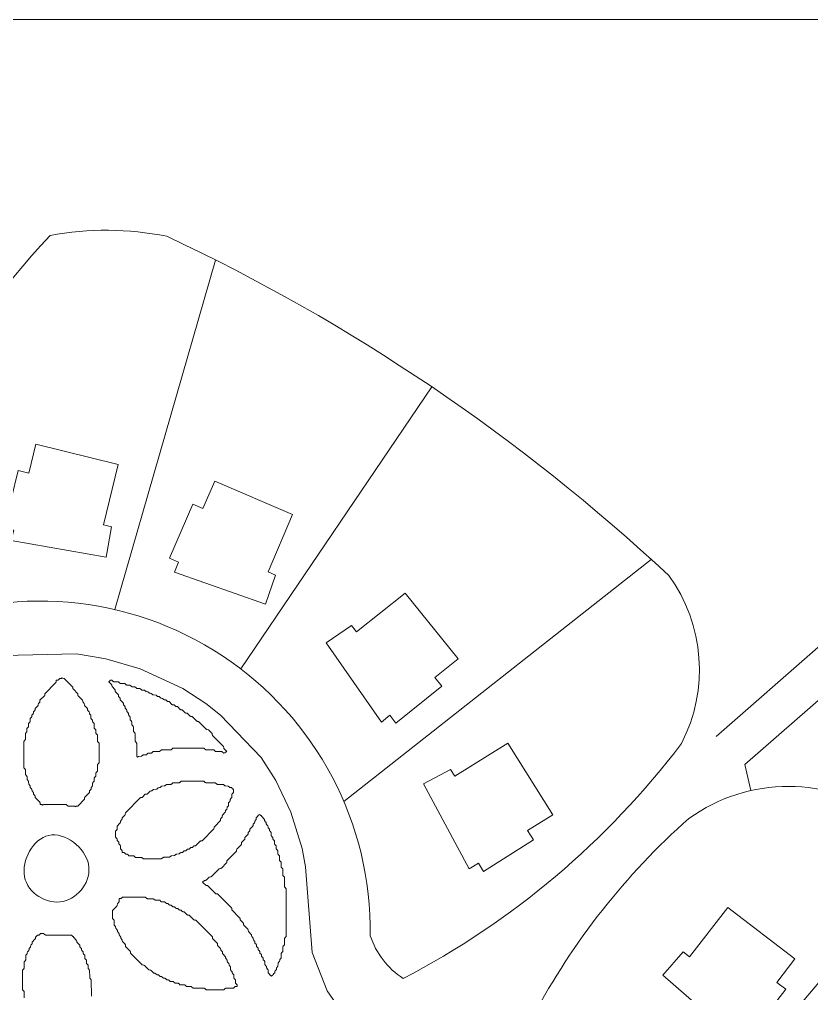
# Model space of a CAD drawing. Header units: inches. Extents: x 36 to 79.4, y 17.3 to 55.9.
# Drawn here: x 51.96 to 64.8, y 40.11 to 55.9 of the extents above; entities that cross this region are included whole.
import ezdxf

# ---------------------------------------------------------------- set-up
doc = ezdxf.new("R2010")
doc.units = ezdxf.units.IN
for name, color, linetype, lineweight in [('01_ORIGINAL_CAD', 7, 'Continuous', 20), ('02_APPROVED_PDF_OUTLINES', 7, 'Continuous', 15), ('04_APPROVED_PERIMETER', 7, 'Continuous', 15)]:
    doc.layers.add(name, color=color, linetype=linetype, lineweight=lineweight)

msp = doc.modelspace()

# ---------------------------------------------------------------- linework, layer by layer
at = {"layer": '01_ORIGINAL_CAD'}
msp.add_line((36.248, 55.9), (71.442, 55.9), dxfattribs=at)
for points in [[(55.143, 52), (53.51, 46.333)], [(63.257, 44.272), (68.329, 48.719), (68.329, 49.231), (68.73, 49.6), (69.33, 49.6), (71.442, 51.512), (71.442, 50.696), (69.711, 49.177), (69.725, 48.651), (69.304, 48.218), (68.761, 48.218), (63.72, 43.82), (63.817, 43.397)], [(55.552, 45.371), (58.647, 49.945)], [(62.206, 47.145), (57.223, 43.22)], [(66.604, 42.276), (62.941, 37.945)]]:
    msp.add_lwpolyline(points, dxfattribs=at)
for points in [[(53.327, 47.704), (53.561, 48.687), (52.231, 49.012), (52.116, 48.544), (51.942, 48.586), (51.715, 47.658), (51.87, 47.62), (51.829, 47.45), (53.37, 47.181), (53.455, 47.672)], [(55.995, 46.944), (56.387, 47.876), (55.128, 48.415), (54.938, 47.972), (54.774, 48.042), (54.397, 47.164), (54.544, 47.101), (54.475, 46.94), (55.951, 46.422), (56.116, 46.892)], [(57.426, 45.973), (58.218, 46.601), (59.075, 45.534), (58.699, 45.232), (58.811, 45.092), (58.066, 44.493), (57.966, 44.618), (57.83, 44.508), (56.934, 45.791), (57.343, 46.076)], [(59.019, 43.63), (59.878, 44.165), (60.608, 43.006), (60.2, 42.749), (60.296, 42.598), (59.487, 42.088), (59.402, 42.222), (59.254, 42.129), (58.511, 43.505), (58.949, 43.742)], [(62.827, 40.702), (63.445, 41.502), (64.534, 40.672), (64.241, 40.288), (64.384, 40.18), (63.804, 39.42), (63.677, 39.516), (63.571, 39.377), (62.394, 40.407), (62.722, 40.782)]]:
    msp.add_lwpolyline(points, close=True, dxfattribs=at)
for points in [[(50.14, 46.014, -0.546754), (57.65, 41.045, 0.171391), (58.184, 40.351, 0.171391)], [(60.29, 39.74, -0.089338), (62.813, 42.944, -0.322066), (66.051, 42.944, -0.030946), (69.111, 38.833, -0.044664), (70.78, 33.554, -0.301674), (68.967, 31.144, -0.082145), (65.591, 31.078)]]:
    msp.add_lwpolyline(points, format="xyb", dxfattribs=at)
for centre, radius, start, end in [((53.373, 47.535), 4.948, 78.6004, 100.6499), ((61.436, 43.951), 12.326, 136.7478, 169.6154), ((40.939, 23.771), 31.601, 47.0054, 64.8874), ((60.387, 45.356), 2.599, 332.6099, 36.0186), ((51.961, 52.291), 13.465, 297.5281, 322.8549)]:
    msp.add_arc(centre, radius, start, end, dxfattribs=at)
at = {"layer": '02_APPROVED_PDF_OUTLINES'}
for points in [[(52.654, 45.225), (52.655, 45.224), (52.658, 45.222), (52.66, 45.22), (52.663, 45.219), (52.667, 45.219), (52.689, 45.215), (52.828, 45.076), (52.83, 45.056), (52.83, 45.052), (52.831, 45.049), (52.833, 45.046), (52.834, 45.043), (52.837, 45.04), (52.908, 44.968), (52.911, 44.945), (52.912, 44.942), (52.913, 44.939), (52.915, 44.936), (52.916, 44.933), (52.918, 44.931), (52.987, 44.861), (52.988, 44.845), (52.988, 44.841), (52.989, 44.838), (52.991, 44.835), (52.992, 44.831), (52.995, 44.829), (53.014, 44.808), (53.016, 44.787), (53.016, 44.784), (53.017, 44.781), (53.019, 44.778), (53.021, 44.775), (53.023, 44.772), (53.067, 44.727), (53.068, 44.711), (53.068, 44.707), (53.069, 44.704), (53.07, 44.7), (53.072, 44.697), (53.074, 44.695), (53.094, 44.674), (53.096, 44.653), (53.096, 44.65), (53.097, 44.647), (53.099, 44.643), (53.101, 44.641), (53.103, 44.638), (53.12, 44.62), (53.121, 44.577), (53.121, 44.574), (53.122, 44.571), (53.123, 44.568), (53.124, 44.565), (53.126, 44.563), (53.128, 44.56), (53.147, 44.539), (53.149, 44.519), (53.15, 44.516), (53.151, 44.512), (53.152, 44.509), (53.154, 44.506), (53.156, 44.504), (53.173, 44.486), (53.174, 44.419), (53.174, 44.416), (53.175, 44.412), (53.176, 44.409), (53.178, 44.406), (53.18, 44.403), (53.2, 44.38), (53.201, 44.335), (53.201, 44.332), (53.202, 44.329), (53.203, 44.327), (53.204, 44.324), (53.206, 44.321), (53.208, 44.319), (53.227, 44.299), (53.227, 44.205), (53.227, 44.201), (53.228, 44.197), (53.229, 44.194), (53.231, 44.191), (53.233, 44.188), (53.253, 44.165), (53.254, 43.847), (53.234, 43.824), (53.232, 43.821), (53.23, 43.818), (53.229, 43.815), (53.228, 43.811), (53.228, 43.808), (53.228, 43.714), (53.209, 43.693), (53.207, 43.691), (53.206, 43.689), (53.204, 43.686), (53.203, 43.683), (53.203, 43.68), (53.202, 43.677), (53.202, 43.633), (53.183, 43.613), (53.181, 43.611), (53.179, 43.608), (53.178, 43.605), (53.177, 43.602), (53.176, 43.599), (53.176, 43.596), (53.175, 43.552), (53.155, 43.529), (53.153, 43.526), (53.151, 43.523), (53.15, 43.52), (53.149, 43.516), (53.149, 43.513), (53.149, 43.472), (53.132, 43.455), (53.129, 43.452), (53.128, 43.449), (53.126, 43.446), (53.125, 43.443), (53.125, 43.439), (53.123, 43.419), (53.103, 43.398), (53.101, 43.395), (53.099, 43.392), (53.098, 43.389), (53.097, 43.386), (53.097, 43.382), (53.096, 43.365), (53.026, 43.294), (53.024, 43.291), (53.022, 43.288), (53.02, 43.285), (53.019, 43.282), (53.019, 43.278), (53.017, 43.258), (52.907, 43.146), (52.89, 43.146), (52.887, 43.145), (52.883, 43.144), (52.88, 43.143), (52.877, 43.141), (52.874, 43.139), (52.87, 43.135), (52.863, 43.141), (52.861, 43.143), (52.857, 43.144), (52.854, 43.145), (52.851, 43.146), (52.847, 43.147), (52.753, 43.147), (52.727, 43.168), (52.724, 43.17), (52.721, 43.171), (52.718, 43.173), (52.715, 43.173), (52.711, 43.174), (52.366, 43.173), (52.363, 43.173), (52.36, 43.172), (52.357, 43.171), (52.354, 43.17), (52.351, 43.168), (52.341, 43.161), (52.336, 43.165), (52.333, 43.168), (52.33, 43.169), (52.327, 43.171), (52.324, 43.172), (52.32, 43.172), (52.304, 43.173), (52.299, 43.177), (52.297, 43.197), (52.297, 43.201), (52.296, 43.204), (52.294, 43.207), (52.293, 43.21), (52.29, 43.213), (52.22, 43.284), (52.219, 43.301), (52.219, 43.305), (52.218, 43.308), (52.216, 43.311), (52.215, 43.314), (52.212, 43.317), (52.193, 43.338), (52.192, 43.355), (52.192, 43.358), (52.191, 43.362), (52.19, 43.365), (52.188, 43.368), (52.186, 43.371), (52.167, 43.391), (52.166, 43.408), (52.165, 43.412), (52.164, 43.415), (52.163, 43.419), (52.161, 43.422), (52.159, 43.424), (52.139, 43.445), (52.138, 43.466), (52.137, 43.469), (52.136, 43.472), (52.135, 43.475), (52.133, 43.478), (52.131, 43.481), (52.113, 43.499), (52.112, 43.542), (52.112, 43.545), (52.112, 43.548), (52.111, 43.551), (52.109, 43.554), (52.108, 43.556), (52.106, 43.558), (52.087, 43.579), (52.086, 43.622), (52.085, 43.625), (52.085, 43.628), (52.084, 43.631), (52.083, 43.634), (52.081, 43.637), (52.079, 43.639), (52.06, 43.659), (52.06, 43.727), (52.06, 43.73), (52.059, 43.734), (52.058, 43.737), (52.056, 43.74), (52.054, 43.743), (52.034, 43.766), (52.033, 44.191), (52.053, 44.214), (52.055, 44.217), (52.057, 44.22), (52.058, 44.224), (52.059, 44.227), (52.059, 44.231), (52.059, 44.325), (52.078, 44.345), (52.08, 44.347), (52.081, 44.35), (52.083, 44.353), (52.083, 44.356), (52.084, 44.358), (52.084, 44.362), (52.085, 44.405), (52.104, 44.426), (52.106, 44.428), (52.108, 44.43), (52.109, 44.433), (52.11, 44.436), (52.11, 44.439), (52.111, 44.442), (52.112, 44.486), (52.132, 44.509), (52.134, 44.512), (52.136, 44.515), (52.137, 44.519), (52.138, 44.522), (52.138, 44.526), (52.138, 44.566), (52.155, 44.584), (52.157, 44.586), (52.159, 44.589), (52.161, 44.592), (52.162, 44.596), (52.162, 44.599), (52.164, 44.619), (52.183, 44.64), (52.185, 44.643), (52.187, 44.646), (52.189, 44.649), (52.19, 44.653), (52.19, 44.656), (52.191, 44.673), (52.21, 44.694), (52.212, 44.697), (52.214, 44.7), (52.215, 44.703), (52.216, 44.706), (52.216, 44.71), (52.217, 44.727), (52.261, 44.772), (52.263, 44.774), (52.265, 44.777), (52.266, 44.78), (52.267, 44.783), (52.268, 44.787), (52.27, 44.807), (52.289, 44.828), (52.291, 44.831), (52.293, 44.834), (52.294, 44.837), (52.295, 44.841), (52.296, 44.844), (52.296, 44.861), (52.367, 44.933), (52.369, 44.935), (52.371, 44.938), (52.372, 44.941), (52.373, 44.945), (52.374, 44.948), (52.375, 44.968), (52.55, 45.145), (52.552, 45.148), (52.554, 45.15), (52.555, 45.153), (52.557, 45.156), (52.557, 45.159), (52.56, 45.182), (52.565, 45.187), (52.582, 45.188), (52.585, 45.189), (52.589, 45.189), (52.592, 45.191), (52.595, 45.193), (52.598, 45.195), (52.618, 45.214), (52.635, 45.215), (52.638, 45.215), (52.642, 45.216), (52.645, 45.218), (52.648, 45.22), (52.651, 45.222)], [(53.411, 45.164), (53.412, 45.164), (53.416, 45.165), (53.418, 45.167), (53.421, 45.168), (53.424, 45.171), (53.441, 45.188), (53.461, 45.188), (53.484, 45.167), (53.487, 45.166), (53.489, 45.164), (53.492, 45.163), (53.495, 45.162), (53.498, 45.161), (53.501, 45.161), (53.568, 45.161), (53.591, 45.141), (53.593, 45.139), (53.595, 45.137), (53.598, 45.136), (53.601, 45.135), (53.604, 45.135), (53.607, 45.134), (53.673, 45.134), (53.693, 45.115), (53.696, 45.113), (53.698, 45.112), (53.701, 45.11), (53.704, 45.109), (53.707, 45.109), (53.71, 45.108), (53.753, 45.108), (53.773, 45.089), (53.775, 45.087), (53.778, 45.085), (53.781, 45.084), (53.784, 45.083), (53.787, 45.082), (53.79, 45.082), (53.833, 45.081), (53.853, 45.062), (53.855, 45.06), (53.858, 45.058), (53.86, 45.057), (53.863, 45.056), (53.866, 45.055), (53.869, 45.055), (53.913, 45.054), (53.936, 45.034), (53.938, 45.032), (53.941, 45.03), (53.943, 45.029), (53.946, 45.028), (53.949, 45.027), (53.952, 45.027), (53.992, 45.027), (54.009, 45.01), (54.012, 45.008), (54.015, 45.006), (54.018, 45.004), (54.021, 45.003), (54.024, 45.003), (54.044, 45.001), (54.065, 44.981), (54.068, 44.979), (54.071, 44.977), (54.074, 44.976), (54.078, 44.975), (54.081, 44.975), (54.098, 44.974), (54.118, 44.955), (54.121, 44.953), (54.123, 44.951), (54.126, 44.95), (54.129, 44.949), (54.132, 44.948), (54.135, 44.948), (54.178, 44.947), (54.195, 44.93), (54.198, 44.927), (54.201, 44.925), (54.204, 44.924), (54.207, 44.923), (54.21, 44.922), (54.23, 44.921), (54.251, 44.901), (54.254, 44.899), (54.257, 44.897), (54.26, 44.895), (54.264, 44.895), (54.267, 44.894), (54.284, 44.893), (54.304, 44.874), (54.307, 44.872), (54.31, 44.87), (54.313, 44.869), (54.317, 44.868), (54.32, 44.867), (54.337, 44.867), (54.357, 44.847), (54.36, 44.845), (54.363, 44.843), (54.367, 44.842), (54.37, 44.841), (54.374, 44.841), (54.39, 44.84), (54.434, 44.796), (54.437, 44.793), (54.44, 44.791), (54.443, 44.79), (54.446, 44.789), (54.45, 44.788), (54.47, 44.787), (54.49, 44.767), (54.493, 44.765), (54.496, 44.763), (54.499, 44.761), (54.503, 44.761), (54.506, 44.76), (54.523, 44.759), (54.567, 44.715), (54.57, 44.713), (54.572, 44.711), (54.576, 44.71), (54.579, 44.709), (54.582, 44.708), (54.602, 44.706), (54.649, 44.66), (54.652, 44.658), (54.654, 44.656), (54.657, 44.655), (54.66, 44.654), (54.663, 44.653), (54.666, 44.653), (54.682, 44.652), (54.726, 44.608), (54.729, 44.606), (54.732, 44.604), (54.735, 44.602), (54.738, 44.601), (54.742, 44.601), (54.761, 44.599), (54.833, 44.528), (54.835, 44.525), (54.838, 44.523), (54.841, 44.522), (54.845, 44.521), (54.848, 44.52), (54.868, 44.519), (54.992, 44.394), (54.995, 44.391), (54.998, 44.389), (55.001, 44.388), (55.004, 44.387), (55.008, 44.386), (55.027, 44.385), (55.086, 44.325), (55.089, 44.302), (55.09, 44.299), (55.091, 44.296), (55.092, 44.293), (55.094, 44.291), (55.096, 44.288), (55.272, 44.111), (55.274, 44.091), (55.274, 44.088), (55.275, 44.085), (55.277, 44.081), (55.278, 44.079), (55.281, 44.076), (55.324, 44.032), (55.324, 44.031), (55.323, 44.031), (55.32, 44.03), (55.317, 44.028), (55.314, 44.027), (55.312, 44.025), (55.295, 44.008), (55.274, 44.007), (55.251, 44.028), (55.249, 44.03), (55.246, 44.031), (55.243, 44.032), (55.24, 44.033), (55.237, 44.034), (55.234, 44.034), (55.141, 44.034), (55.118, 44.054), (55.116, 44.056), (55.113, 44.058), (55.111, 44.059), (55.108, 44.06), (55.105, 44.061), (55.102, 44.061), (54.982, 44.061), (54.959, 44.081), (54.957, 44.083), (54.954, 44.085), (54.951, 44.086), (54.948, 44.087), (54.945, 44.087), (54.942, 44.087), (54.462, 44.087), (54.458, 44.087), (54.455, 44.086), (54.452, 44.085), (54.449, 44.084), (54.446, 44.082), (54.42, 44.061), (54.276, 44.06), (54.272, 44.06), (54.269, 44.059), (54.266, 44.058), (54.263, 44.057), (54.26, 44.055), (54.234, 44.034), (54.14, 44.033), (54.137, 44.033), (54.134, 44.032), (54.131, 44.032), (54.129, 44.03), (54.126, 44.029), (54.124, 44.027), (54.101, 44.006), (54.057, 44.005), (54.054, 44.005), (54.051, 44.005), (54.048, 44.004), (54.045, 44.002), (54.043, 44.001), (54.041, 43.999), (54.021, 43.979), (53.978, 43.979), (53.975, 43.978), (53.972, 43.978), (53.969, 43.977), (53.966, 43.975), (53.963, 43.974), (53.961, 43.972), (53.941, 43.953), (53.901, 43.952), (53.898, 43.952), (53.894, 43.951), (53.891, 43.95), (53.888, 43.949), (53.885, 43.946), (53.879, 43.941), (53.874, 43.945), (53.871, 43.947), (53.869, 43.949), (53.865, 43.95), (53.865, 43.95), (53.864, 44.157), (53.864, 44.161), (53.863, 44.164), (53.862, 44.168), (53.86, 44.171), (53.858, 44.174), (53.838, 44.197), (53.837, 44.318), (53.837, 44.322), (53.836, 44.325), (53.835, 44.329), (53.833, 44.332), (53.831, 44.335), (53.811, 44.358), (53.81, 44.426), (53.81, 44.429), (53.809, 44.433), (53.808, 44.436), (53.806, 44.439), (53.804, 44.442), (53.784, 44.465), (53.783, 44.509), (53.783, 44.512), (53.782, 44.515), (53.781, 44.518), (53.78, 44.521), (53.778, 44.524), (53.776, 44.526), (53.757, 44.546), (53.756, 44.59), (53.756, 44.593), (53.755, 44.596), (53.754, 44.599), (53.753, 44.602), (53.751, 44.604), (53.749, 44.606), (53.73, 44.627), (53.73, 44.644), (53.729, 44.648), (53.728, 44.651), (53.727, 44.654), (53.725, 44.657), (53.723, 44.66), (53.704, 44.681), (53.703, 44.698), (53.702, 44.701), (53.702, 44.705), (53.7, 44.708), (53.698, 44.711), (53.696, 44.714), (53.677, 44.734), (53.676, 44.751), (53.676, 44.755), (53.675, 44.758), (53.674, 44.762), (53.672, 44.765), (53.67, 44.767), (53.65, 44.788), (53.648, 44.809), (53.648, 44.812), (53.647, 44.815), (53.645, 44.819), (53.643, 44.822), (53.641, 44.824), (53.597, 44.869), (53.596, 44.886), (53.596, 44.889), (53.595, 44.893), (53.594, 44.896), (53.592, 44.899), (53.59, 44.902), (53.57, 44.923), (53.568, 44.943), (53.568, 44.946), (53.567, 44.95), (53.565, 44.953), (53.563, 44.956), (53.561, 44.958), (53.517, 45.003), (53.515, 45.023), (53.514, 45.027), (53.513, 45.03), (53.512, 45.033), (53.51, 45.036), (53.508, 45.039), (53.464, 45.084), (53.462, 45.104), (53.461, 45.107), (53.46, 45.111), (53.459, 45.114), (53.457, 45.117), (53.455, 45.119), (53.411, 45.163)], [(54.584, 43.551), (54.951, 43.551), (54.974, 43.531), (54.976, 43.529), (54.979, 43.528), (54.982, 43.527), (54.984, 43.526), (54.987, 43.525), (54.99, 43.525), (55.137, 43.525), (55.16, 43.505), (55.162, 43.503), (55.165, 43.501), (55.167, 43.5), (55.17, 43.499), (55.173, 43.498), (55.176, 43.498), (55.269, 43.498), (55.289, 43.479), (55.291, 43.477), (55.294, 43.476), (55.297, 43.474), (55.3, 43.473), (55.303, 43.473), (55.306, 43.472), (55.348, 43.471), (55.366, 43.454), (55.368, 43.452), (55.371, 43.45), (55.374, 43.449), (55.378, 43.448), (55.381, 43.447), (55.401, 43.445), (55.419, 43.427), (55.421, 43.425), (55.424, 43.424), (55.427, 43.422), (55.43, 43.421), (55.431, 43.421), (55.432, 43.366), (55.413, 43.346), (55.411, 43.344), (55.409, 43.341), (55.408, 43.339), (55.407, 43.336), (55.406, 43.333), (55.406, 43.33), (55.405, 43.286), (55.388, 43.269), (55.386, 43.266), (55.384, 43.263), (55.383, 43.26), (55.382, 43.257), (55.381, 43.253), (55.38, 43.233), (55.36, 43.212), (55.358, 43.21), (55.357, 43.207), (55.355, 43.204), (55.354, 43.201), (55.354, 43.198), (55.353, 43.195), (55.353, 43.152), (55.335, 43.134), (55.333, 43.132), (55.331, 43.129), (55.33, 43.126), (55.329, 43.122), (55.328, 43.119), (55.327, 43.099), (55.307, 43.078), (55.305, 43.075), (55.303, 43.072), (55.302, 43.069), (55.301, 43.065), (55.301, 43.062), (55.3, 43.045), (55.256, 43), (55.254, 42.998), (55.252, 42.995), (55.251, 42.991), (55.25, 42.988), (55.249, 42.985), (55.247, 42.964), (55.228, 42.943), (55.226, 42.941), (55.224, 42.938), (55.222, 42.934), (55.222, 42.931), (55.221, 42.927), (55.221, 42.911), (55.124, 42.812), (55.122, 42.81), (55.12, 42.807), (55.118, 42.804), (55.117, 42.8), (55.117, 42.797), (55.115, 42.777), (54.925, 42.584), (54.905, 42.582), (54.902, 42.581), (54.898, 42.58), (54.895, 42.579), (54.892, 42.577), (54.89, 42.575), (54.819, 42.504), (54.803, 42.503), (54.799, 42.502), (54.796, 42.502), (54.792, 42.5), (54.789, 42.498), (54.787, 42.496), (54.766, 42.477), (54.75, 42.476), (54.746, 42.476), (54.743, 42.475), (54.739, 42.473), (54.736, 42.471), (54.734, 42.469), (54.713, 42.45), (54.697, 42.449), (54.693, 42.449), (54.69, 42.448), (54.686, 42.446), (54.683, 42.445), (54.681, 42.442), (54.66, 42.423), (54.644, 42.422), (54.64, 42.422), (54.637, 42.421), (54.633, 42.42), (54.63, 42.418), (54.628, 42.415), (54.607, 42.396), (54.587, 42.394), (54.583, 42.393), (54.58, 42.392), (54.577, 42.391), (54.574, 42.389), (54.571, 42.387), (54.554, 42.37), (54.515, 42.369), (54.512, 42.369), (54.509, 42.369), (54.506, 42.368), (54.503, 42.366), (54.501, 42.365), (54.498, 42.363), (54.475, 42.343), (54.432, 42.342), (54.429, 42.341), (54.426, 42.341), (54.423, 42.34), (54.42, 42.338), (54.418, 42.337), (54.415, 42.335), (54.396, 42.316), (54.303, 42.316), (54.3, 42.315), (54.297, 42.315), (54.294, 42.314), (54.291, 42.313), (54.288, 42.311), (54.286, 42.309), (54.263, 42.289), (53.976, 42.289), (53.954, 42.309), (53.951, 42.311), (53.949, 42.312), (53.946, 42.314), (53.943, 42.315), (53.94, 42.315), (53.937, 42.315), (53.844, 42.315), (53.821, 42.336), (53.818, 42.338), (53.816, 42.339), (53.813, 42.34), (53.81, 42.341), (53.807, 42.342), (53.804, 42.342), (53.738, 42.342), (53.721, 42.359), (53.718, 42.362), (53.716, 42.363), (53.712, 42.365), (53.709, 42.366), (53.706, 42.366), (53.686, 42.368), (53.665, 42.388), (53.662, 42.39), (53.659, 42.392), (53.656, 42.393), (53.652, 42.394), (53.649, 42.395), (53.633, 42.395), (53.628, 42.4), (53.626, 42.42), (53.626, 42.423), (53.625, 42.427), (53.623, 42.43), (53.621, 42.433), (53.619, 42.435), (53.602, 42.453), (53.601, 42.496), (53.601, 42.499), (53.6, 42.502), (53.599, 42.505), (53.598, 42.508), (53.596, 42.51), (53.594, 42.513), (53.575, 42.533), (53.574, 42.551), (53.574, 42.554), (53.573, 42.557), (53.572, 42.561), (53.57, 42.564), (53.568, 42.566), (53.548, 42.587), (53.546, 42.608), (53.546, 42.611), (53.545, 42.614), (53.543, 42.618), (53.541, 42.62), (53.539, 42.623), (53.522, 42.641), (53.522, 42.742), (53.541, 42.763), (53.543, 42.765), (53.544, 42.767), (53.545, 42.77), (53.546, 42.773), (53.547, 42.776), (53.547, 42.779), (53.548, 42.822), (53.592, 42.867), (53.594, 42.869), (53.596, 42.872), (53.597, 42.876), (53.598, 42.879), (53.599, 42.882), (53.6, 42.903), (53.62, 42.924), (53.622, 42.926), (53.624, 42.929), (53.625, 42.933), (53.626, 42.936), (53.627, 42.94), (53.627, 42.956), (53.671, 43.001), (53.673, 43.004), (53.675, 43.007), (53.677, 43.01), (53.678, 43.013), (53.678, 43.017), (53.68, 43.036), (53.923, 43.283), (53.943, 43.285), (53.946, 43.286), (53.95, 43.287), (53.953, 43.288), (53.956, 43.29), (53.958, 43.292), (54.003, 43.337), (54.022, 43.339), (54.026, 43.339), (54.029, 43.34), (54.032, 43.342), (54.035, 43.344), (54.038, 43.346), (54.082, 43.39), (54.098, 43.391), (54.102, 43.391), (54.105, 43.392), (54.108, 43.394), (54.111, 43.396), (54.114, 43.398), (54.134, 43.417), (54.177, 43.418), (54.18, 43.418), (54.183, 43.419), (54.186, 43.42), (54.189, 43.421), (54.191, 43.423), (54.194, 43.425), (54.214, 43.444), (54.234, 43.446), (54.238, 43.447), (54.241, 43.448), (54.244, 43.449), (54.247, 43.451), (54.25, 43.453), (54.267, 43.471), (54.31, 43.472), (54.313, 43.472), (54.316, 43.473), (54.319, 43.474), (54.321, 43.475), (54.324, 43.477), (54.326, 43.479), (54.346, 43.497), (54.413, 43.498), (54.416, 43.498), (54.419, 43.498), (54.421, 43.499), (54.424, 43.501), (54.427, 43.502), (54.429, 43.504), (54.452, 43.524), (54.545, 43.525), (54.548, 43.525), (54.551, 43.525), (54.554, 43.526), (54.557, 43.528), (54.559, 43.529), (54.562, 43.531)], [(54.93, 41.911), (54.93, 41.911), (54.961, 41.942), (54.977, 41.942), (54.98, 41.943), (54.983, 41.943), (54.986, 41.944), (54.988, 41.946), (54.991, 41.947), (54.993, 41.949), (55.04, 41.996), (55.06, 41.998), (55.064, 41.998), (55.067, 41.999), (55.07, 42.001), (55.073, 42.003), (55.076, 42.005), (55.2, 42.131), (55.223, 42.134), (55.226, 42.135), (55.229, 42.136), (55.232, 42.137), (55.235, 42.139), (55.237, 42.141), (55.318, 42.224), (55.321, 42.227), (55.322, 42.23), (55.324, 42.233), (55.325, 42.236), (55.325, 42.239), (55.327, 42.259), (55.475, 42.41), (55.477, 42.412), (55.479, 42.415), (55.481, 42.418), (55.482, 42.421), (55.482, 42.424), (55.485, 42.447), (55.557, 42.519), (55.559, 42.522), (55.561, 42.525), (55.562, 42.528), (55.563, 42.531), (55.564, 42.535), (55.565, 42.555), (55.611, 42.603), (55.613, 42.605), (55.615, 42.608), (55.616, 42.61), (55.617, 42.613), (55.618, 42.616), (55.618, 42.619), (55.619, 42.636), (55.662, 42.681), (55.665, 42.683), (55.667, 42.686), (55.668, 42.689), (55.669, 42.693), (55.67, 42.696), (55.671, 42.716), (55.691, 42.737), (55.693, 42.74), (55.695, 42.743), (55.696, 42.746), (55.697, 42.75), (55.697, 42.753), (55.698, 42.77), (55.742, 42.815), (55.744, 42.817), (55.746, 42.82), (55.747, 42.823), (55.748, 42.827), (55.749, 42.83), (55.751, 42.851), (55.77, 42.872), (55.772, 42.874), (55.774, 42.877), (55.776, 42.881), (55.776, 42.884), (55.777, 42.888), (55.777, 42.904), (55.795, 42.922), (55.797, 42.925), (55.799, 42.928), (55.8, 42.931), (55.801, 42.934), (55.802, 42.938), (55.803, 42.958), (55.821, 42.976), (55.823, 42.978), (55.825, 42.981), (55.827, 42.984), (55.828, 42.987), (55.828, 42.99), (55.828, 42.99), (55.832, 42.991), (55.835, 42.993), (55.838, 42.994), (55.84, 42.997), (55.857, 43.012), (55.871, 42.998), (55.873, 42.996), (55.876, 42.994), (55.879, 42.993), (55.882, 42.992), (55.885, 42.991), (55.886, 42.991), (55.886, 42.99), (55.887, 42.987), (55.888, 42.984), (55.889, 42.981), (55.891, 42.978), (55.893, 42.976), (55.937, 42.931), (55.938, 42.914), (55.938, 42.911), (55.939, 42.908), (55.941, 42.904), (55.942, 42.901), (55.945, 42.898), (55.964, 42.878), (55.965, 42.861), (55.965, 42.857), (55.966, 42.854), (55.967, 42.851), (55.969, 42.848), (55.971, 42.845), (55.991, 42.824), (55.993, 42.803), (55.993, 42.8), (55.994, 42.797), (55.996, 42.794), (55.997, 42.791), (56, 42.788), (56.017, 42.77), (56.018, 42.753), (56.018, 42.75), (56.019, 42.747), (56.021, 42.743), (56.022, 42.74), (56.025, 42.737), (56.044, 42.717), (56.045, 42.673), (56.045, 42.67), (56.045, 42.667), (56.046, 42.665), (56.048, 42.662), (56.049, 42.659), (56.051, 42.657), (56.071, 42.636), (56.073, 42.616), (56.073, 42.612), (56.074, 42.609), (56.076, 42.606), (56.077, 42.603), (56.08, 42.6), (56.097, 42.583), (56.098, 42.539), (56.098, 42.536), (56.099, 42.533), (56.1, 42.53), (56.101, 42.528), (56.103, 42.525), (56.105, 42.523), (56.123, 42.503), (56.124, 42.462), (56.124, 42.458), (56.125, 42.455), (56.126, 42.452), (56.128, 42.449), (56.13, 42.446), (56.15, 42.422), (56.151, 42.378), (56.152, 42.375), (56.152, 42.372), (56.153, 42.369), (56.154, 42.367), (56.156, 42.364), (56.158, 42.362), (56.177, 42.342), (56.177, 42.274), (56.177, 42.271), (56.178, 42.267), (56.18, 42.264), (56.181, 42.261), (56.183, 42.258), (56.204, 42.235), (56.204, 42.167), (56.204, 42.163), (56.205, 42.16), (56.206, 42.157), (56.208, 42.153), (56.21, 42.151), (56.23, 42.127), (56.231, 42.033), (56.231, 42.029), (56.232, 42.026), (56.233, 42.022), (56.235, 42.019), (56.237, 42.016), (56.257, 41.993), (56.258, 41.845), (56.258, 41.841), (56.259, 41.838), (56.26, 41.834), (56.262, 41.831), (56.264, 41.829), (56.284, 41.805), (56.285, 41.031), (56.265, 41.008), (56.263, 41.005), (56.262, 41.002), (56.26, 40.999), (56.26, 40.995), (56.259, 40.992), (56.259, 40.897), (56.239, 40.874), (56.237, 40.871), (56.235, 40.868), (56.234, 40.865), (56.233, 40.861), (56.233, 40.858), (56.233, 40.79), (56.213, 40.767), (56.211, 40.764), (56.209, 40.761), (56.208, 40.757), (56.207, 40.754), (56.207, 40.75), (56.207, 40.683), (56.19, 40.666), (56.187, 40.663), (56.186, 40.66), (56.184, 40.657), (56.183, 40.654), (56.183, 40.65), (56.181, 40.63), (56.161, 40.609), (56.159, 40.607), (56.158, 40.604), (56.157, 40.601), (56.156, 40.598), (56.155, 40.596), (56.155, 40.592), (56.154, 40.549), (56.137, 40.531), (56.135, 40.529), (56.133, 40.526), (56.131, 40.523), (56.13, 40.52), (56.13, 40.516), (56.128, 40.496), (56.109, 40.475), (56.106, 40.472), (56.105, 40.469), (56.103, 40.466), (56.102, 40.462), (56.102, 40.459), (56.101, 40.442), (56.084, 40.424), (56.082, 40.422), (56.08, 40.419), (56.079, 40.416), (56.078, 40.413), (56.077, 40.41), (56.077, 40.409), (56.076, 40.409), (56.073, 40.408), (56.07, 40.407), (56.067, 40.406), (56.064, 40.404), (56.062, 40.402), (56.048, 40.388), (56.031, 40.403), (56.028, 40.406), (56.026, 40.407), (56.022, 40.409), (56.019, 40.41), (56.019, 40.41), (56.018, 40.413), (56.017, 40.416), (56.016, 40.419), (56.014, 40.422), (56.012, 40.424), (55.995, 40.442), (55.995, 40.482), (55.994, 40.485), (55.994, 40.489), (55.992, 40.492), (55.991, 40.495), (55.988, 40.498), (55.967, 40.522), (55.966, 40.543), (55.965, 40.546), (55.964, 40.55), (55.963, 40.553), (55.961, 40.556), (55.959, 40.558), (55.941, 40.576), (55.94, 40.619), (55.94, 40.622), (55.94, 40.625), (55.939, 40.628), (55.937, 40.631), (55.936, 40.633), (55.934, 40.636), (55.914, 40.656), (55.914, 40.673), (55.913, 40.677), (55.912, 40.68), (55.911, 40.684), (55.909, 40.687), (55.907, 40.689), (55.888, 40.71), (55.887, 40.727), (55.887, 40.731), (55.886, 40.734), (55.884, 40.737), (55.883, 40.74), (55.88, 40.743), (55.861, 40.764), (55.86, 40.781), (55.86, 40.784), (55.859, 40.788), (55.858, 40.791), (55.856, 40.794), (55.854, 40.797), (55.835, 40.817), (55.834, 40.834), (55.833, 40.838), (55.832, 40.841), (55.831, 40.845), (55.829, 40.848), (55.827, 40.85), (55.807, 40.871), (55.806, 40.892), (55.805, 40.895), (55.804, 40.898), (55.803, 40.902), (55.801, 40.904), (55.799, 40.907), (55.781, 40.925), (55.78, 40.942), (55.78, 40.945), (55.779, 40.949), (55.778, 40.952), (55.776, 40.955), (55.774, 40.958), (55.755, 40.978), (55.754, 40.995), (55.753, 40.999), (55.753, 41.002), (55.751, 41.006), (55.749, 41.009), (55.747, 41.011), (55.728, 41.032), (55.727, 41.049), (55.727, 41.052), (55.726, 41.055), (55.725, 41.058), (55.724, 41.061), (55.722, 41.063), (55.72, 41.065), (55.674, 41.114), (55.671, 41.137), (55.67, 41.14), (55.669, 41.143), (55.667, 41.146), (55.666, 41.148), (55.664, 41.151), (55.595, 41.22), (55.594, 41.237), (55.594, 41.24), (55.593, 41.243), (55.592, 41.246), (55.591, 41.248), (55.589, 41.251), (55.587, 41.253), (55.541, 41.301), (55.539, 41.321), (55.539, 41.324), (55.538, 41.328), (55.536, 41.331), (55.535, 41.334), (55.532, 41.336), (55.408, 41.462), (55.404, 41.485), (55.404, 41.489), (55.403, 41.492), (55.401, 41.495), (55.4, 41.497), (55.397, 41.5), (55.185, 41.714), (55.182, 41.716), (55.18, 41.718), (55.177, 41.72), (55.174, 41.721), (55.17, 41.721), (55.148, 41.725), (55.023, 41.85), (55.02, 41.852), (55.017, 41.854), (55.014, 41.856), (55.011, 41.857), (55.007, 41.857), (54.988, 41.859), (54.943, 41.904), (54.941, 41.906), (54.938, 41.908), (54.935, 41.909), (54.932, 41.91)], [(53.633, 41.672), (53.999, 41.672), (54.022, 41.652), (54.024, 41.65), (54.027, 41.648), (54.03, 41.647), (54.032, 41.646), (54.035, 41.646), (54.038, 41.645), (54.132, 41.645), (54.155, 41.625), (54.157, 41.623), (54.16, 41.622), (54.162, 41.62), (54.165, 41.619), (54.168, 41.619), (54.171, 41.619), (54.238, 41.619), (54.257, 41.6), (54.26, 41.598), (54.262, 41.596), (54.265, 41.595), (54.268, 41.594), (54.271, 41.593), (54.274, 41.593), (54.317, 41.592), (54.334, 41.575), (54.337, 41.572), (54.34, 41.571), (54.343, 41.569), (54.346, 41.568), (54.35, 41.568), (54.369, 41.566), (54.39, 41.546), (54.393, 41.544), (54.396, 41.542), (54.399, 41.541), (54.403, 41.54), (54.406, 41.539), (54.423, 41.539), (54.443, 41.519), (54.446, 41.517), (54.449, 41.515), (54.453, 41.514), (54.456, 41.513), (54.46, 41.512), (54.476, 41.512), (54.494, 41.494), (54.496, 41.492), (54.499, 41.49), (54.502, 41.489), (54.506, 41.488), (54.509, 41.487), (54.529, 41.485), (54.55, 41.466), (54.552, 41.463), (54.555, 41.462), (54.559, 41.46), (54.562, 41.459), (54.566, 41.459), (54.583, 41.458), (54.603, 41.439), (54.606, 41.437), (54.609, 41.435), (54.612, 41.433), (54.615, 41.432), (54.619, 41.432), (54.635, 41.431), (54.679, 41.387), (54.682, 41.385), (54.685, 41.383), (54.688, 41.381), (54.691, 41.38), (54.695, 41.38), (54.715, 41.378), (54.786, 41.307), (54.788, 41.304), (54.791, 41.303), (54.794, 41.301), (54.798, 41.3), (54.801, 41.299), (54.821, 41.298), (55.092, 41.024), (55.094, 41.004), (55.094, 41.001), (55.095, 40.998), (55.097, 40.995), (55.098, 40.992), (55.101, 40.989), (55.172, 40.917), (55.173, 40.897), (55.174, 40.894), (55.175, 40.89), (55.176, 40.887), (55.178, 40.884), (55.181, 40.882), (55.224, 40.837), (55.225, 40.82), (55.226, 40.817), (55.227, 40.813), (55.228, 40.81), (55.23, 40.807), (55.232, 40.804), (55.252, 40.783), (55.253, 40.763), (55.254, 40.76), (55.255, 40.756), (55.256, 40.753), (55.258, 40.75), (55.26, 40.748), (55.304, 40.703), (55.305, 40.686), (55.306, 40.683), (55.306, 40.679), (55.308, 40.676), (55.31, 40.673), (55.312, 40.67), (55.331, 40.65), (55.332, 40.633), (55.332, 40.629), (55.333, 40.626), (55.334, 40.622), (55.336, 40.619), (55.338, 40.617), (55.358, 40.596), (55.36, 40.575), (55.36, 40.572), (55.361, 40.569), (55.363, 40.565), (55.365, 40.563), (55.367, 40.56), (55.384, 40.542), (55.385, 40.499), (55.385, 40.496), (55.386, 40.493), (55.387, 40.49), (55.388, 40.487), (55.39, 40.485), (55.392, 40.482), (55.411, 40.461), (55.413, 40.441), (55.414, 40.438), (55.415, 40.434), (55.416, 40.431), (55.418, 40.428), (55.42, 40.426), (55.437, 40.408), (55.438, 40.368), (55.438, 40.364), (55.439, 40.361), (55.44, 40.358), (55.442, 40.355), (55.444, 40.352), (55.464, 40.329), (55.464, 40.287), (55.465, 40.284), (55.465, 40.28), (55.467, 40.277), (55.468, 40.274), (55.47, 40.271), (55.491, 40.248), (55.491, 40.226), (55.487, 40.222), (55.467, 40.221), (55.464, 40.22), (55.46, 40.219), (55.457, 40.217), (55.454, 40.216), (55.452, 40.213), (55.435, 40.196), (55.315, 40.196), (55.312, 40.196), (55.309, 40.195), (55.307, 40.194), (55.304, 40.193), (55.301, 40.191), (55.299, 40.19), (55.276, 40.169), (54.989, 40.169), (54.966, 40.189), (54.964, 40.191), (54.961, 40.193), (54.959, 40.194), (54.956, 40.195), (54.953, 40.195), (54.95, 40.196), (54.777, 40.196), (54.754, 40.216), (54.752, 40.218), (54.749, 40.219), (54.746, 40.221), (54.743, 40.222), (54.74, 40.222), (54.737, 40.222), (54.671, 40.223), (54.648, 40.243), (54.645, 40.245), (54.643, 40.246), (54.64, 40.247), (54.637, 40.248), (54.634, 40.249), (54.631, 40.249), (54.565, 40.249), (54.545, 40.268), (54.543, 40.27), (54.54, 40.272), (54.537, 40.273), (54.534, 40.274), (54.531, 40.275), (54.528, 40.275), (54.485, 40.276), (54.462, 40.296), (54.459, 40.298), (54.457, 40.3), (54.454, 40.301), (54.451, 40.302), (54.448, 40.302), (54.445, 40.303), (54.406, 40.303), (54.389, 40.32), (54.386, 40.322), (54.383, 40.324), (54.38, 40.326), (54.377, 40.327), (54.373, 40.327), (54.353, 40.329), (54.332, 40.349), (54.33, 40.351), (54.327, 40.353), (54.323, 40.354), (54.32, 40.355), (54.316, 40.355), (54.3, 40.356), (54.279, 40.375), (54.277, 40.378), (54.273, 40.379), (54.27, 40.381), (54.267, 40.382), (54.263, 40.382), (54.246, 40.383), (54.226, 40.402), (54.223, 40.404), (54.22, 40.406), (54.217, 40.408), (54.214, 40.409), (54.21, 40.409), (54.193, 40.41), (54.173, 40.429), (54.17, 40.431), (54.167, 40.433), (54.164, 40.434), (54.16, 40.435), (54.157, 40.436), (54.141, 40.436), (54.096, 40.481), (54.094, 40.483), (54.091, 40.485), (54.088, 40.486), (54.084, 40.487), (54.081, 40.488), (54.061, 40.49), (53.99, 40.561), (53.987, 40.563), (53.984, 40.565), (53.981, 40.567), (53.978, 40.568), (53.975, 40.568), (53.955, 40.57), (53.764, 40.763), (53.762, 40.783), (53.761, 40.786), (53.76, 40.79), (53.759, 40.793), (53.757, 40.796), (53.755, 40.798), (53.684, 40.87), (53.682, 40.89), (53.682, 40.894), (53.681, 40.897), (53.679, 40.9), (53.677, 40.903), (53.675, 40.905), (53.631, 40.95), (53.63, 40.967), (53.63, 40.97), (53.629, 40.974), (53.628, 40.977), (53.626, 40.98), (53.624, 40.983), (53.604, 41.003), (53.604, 41.021), (53.603, 41.024), (53.602, 41.028), (53.601, 41.031), (53.599, 41.034), (53.597, 41.037), (53.578, 41.057), (53.577, 41.074), (53.577, 41.078), (53.576, 41.081), (53.574, 41.084), (53.573, 41.088), (53.57, 41.09), (53.551, 41.111), (53.55, 41.128), (53.55, 41.131), (53.549, 41.135), (53.548, 41.138), (53.546, 41.141), (53.544, 41.144), (53.524, 41.165), (53.522, 41.185), (53.522, 41.189), (53.521, 41.192), (53.519, 41.195), (53.518, 41.198), (53.515, 41.201), (53.498, 41.218), (53.498, 41.285), (53.498, 41.289), (53.497, 41.292), (53.496, 41.296), (53.494, 41.299), (53.492, 41.302), (53.472, 41.325), (53.471, 41.454), (53.541, 41.525), (53.543, 41.527), (53.545, 41.53), (53.547, 41.533), (53.548, 41.537), (53.548, 41.54), (53.55, 41.561), (53.571, 41.585), (53.573, 41.588), (53.575, 41.591), (53.576, 41.594), (53.577, 41.598), (53.577, 41.601), (53.577, 41.642), (53.581, 41.646), (53.601, 41.648), (53.604, 41.648), (53.608, 41.649), (53.611, 41.651), (53.614, 41.652), (53.616, 41.655)]]:
    msp.add_lwpolyline(points, close=True, dxfattribs=at)
msp.add_lwpolyline([(52.041, 40.035), (52.04, 40.13), (52.04, 40.134), (52.039, 40.137), (52.038, 40.14), (52.036, 40.143), (52.034, 40.146), (52.014, 40.169), (52.013, 40.487), (52.033, 40.51), (52.035, 40.513), (52.037, 40.516), (52.038, 40.52), (52.039, 40.523), (52.039, 40.527), (52.039, 40.621), (52.06, 40.644), (52.062, 40.647), (52.063, 40.65), (52.065, 40.654), (52.065, 40.657), (52.066, 40.661), (52.066, 40.728), (52.083, 40.745), (52.085, 40.748), (52.087, 40.751), (52.088, 40.754), (52.089, 40.757), (52.09, 40.761), (52.091, 40.781), (52.111, 40.802), (52.113, 40.805), (52.115, 40.808), (52.116, 40.811), (52.117, 40.815), (52.118, 40.818), (52.118, 40.835), (52.137, 40.856), (52.14, 40.859), (52.141, 40.862), (52.143, 40.865), (52.144, 40.868), (52.144, 40.872), (52.145, 40.889), (52.164, 40.91), (52.166, 40.912), (52.168, 40.915), (52.169, 40.919), (52.17, 40.922), (52.17, 40.926), (52.171, 40.942), (52.215, 40.987), (52.217, 40.99), (52.219, 40.993), (52.22, 40.996), (52.221, 40.999), (52.222, 41.002), (52.224, 41.022), (52.255, 41.054), (52.271, 41.055), (52.275, 41.055), (52.278, 41.056), (52.281, 41.057), (52.284, 41.059), (52.287, 41.061), (52.307, 41.08), (52.355, 41.08), (52.381, 41.059), (52.384, 41.057), (52.387, 41.056), (52.39, 41.054), (52.393, 41.054), (52.397, 41.053), (52.805, 41.054), (52.822, 41.037), (52.825, 41.035), (52.827, 41.033), (52.83, 41.031), (52.833, 41.03), (52.837, 41.03), (52.837, 41.03), (52.837, 41.029), (52.838, 41.026), (52.839, 41.022), (52.84, 41.019), (52.842, 41.017), (52.844, 41.014), (52.889, 40.969), (52.891, 40.949), (52.891, 40.946), (52.892, 40.942), (52.893, 40.939), (52.895, 40.936), (52.898, 40.934), (52.942, 40.889), (52.942, 40.872), (52.943, 40.869), (52.944, 40.865), (52.945, 40.862), (52.947, 40.859), (52.949, 40.856), (52.968, 40.836), (52.969, 40.819), (52.969, 40.815), (52.97, 40.812), (52.972, 40.808), (52.973, 40.805), (52.976, 40.803), (52.995, 40.782), (52.997, 40.761), (52.998, 40.758), (52.999, 40.755), (53, 40.752), (53.002, 40.749), (53.004, 40.746), (53.021, 40.728), (53.022, 40.685), (53.023, 40.682), (53.023, 40.679), (53.024, 40.676), (53.025, 40.673), (53.027, 40.671), (53.029, 40.669), (53.048, 40.648), (53.048, 40.608), (53.048, 40.604), (53.049, 40.601), (53.05, 40.597), (53.052, 40.594), (53.054, 40.591), (53.075, 40.568), (53.076, 40.524), (53.076, 40.521), (53.077, 40.518), (53.078, 40.515), (53.079, 40.512), (53.08, 40.51), (53.082, 40.508), (53.101, 40.487), (53.102, 40.366), (53.102, 40.363), (53.103, 40.359), (53.104, 40.356), (53.106, 40.353), (53.108, 40.35), (53.128, 40.327), (53.129, 40.063)], dxfattribs=at)
msp.add_open_spline([(52.438, 42.671), (52.7, 42.729), (53.029, 42.474), (53.082, 42.202), (53.134, 41.937), (52.926, 41.655), (52.671, 41.601), (52.409, 41.545), (52.097, 41.73), (52.045, 42.003), (51.994, 42.268), (52.185, 42.616), (52.438, 42.671)], degree=3, knots=[0, 0, 0, 0, 0.253931, 0.253931, 0.253931, 0.500857, 0.500857, 0.500857, 0.754472, 0.754472, 0.754472, 1, 1, 1, 1], dxfattribs=at)
at = {"layer": '04_APPROVED_PERIMETER'}
msp.add_lwpolyline([(51.704, 45.587), (52.886, 45.615), (53.364, 45.535), (53.922, 45.374), (54.613, 45.052), (54.985, 44.811), (55.224, 44.623), (55.88, 43.935), (56.12, 43.559), (56.36, 43.05), (56.547, 42.459), (56.6, 42.164), (56.709, 40.772), (56.952, 40.149), (57.193, 39.798)], dxfattribs=at)

doc.saveas('drawing.dxf')
